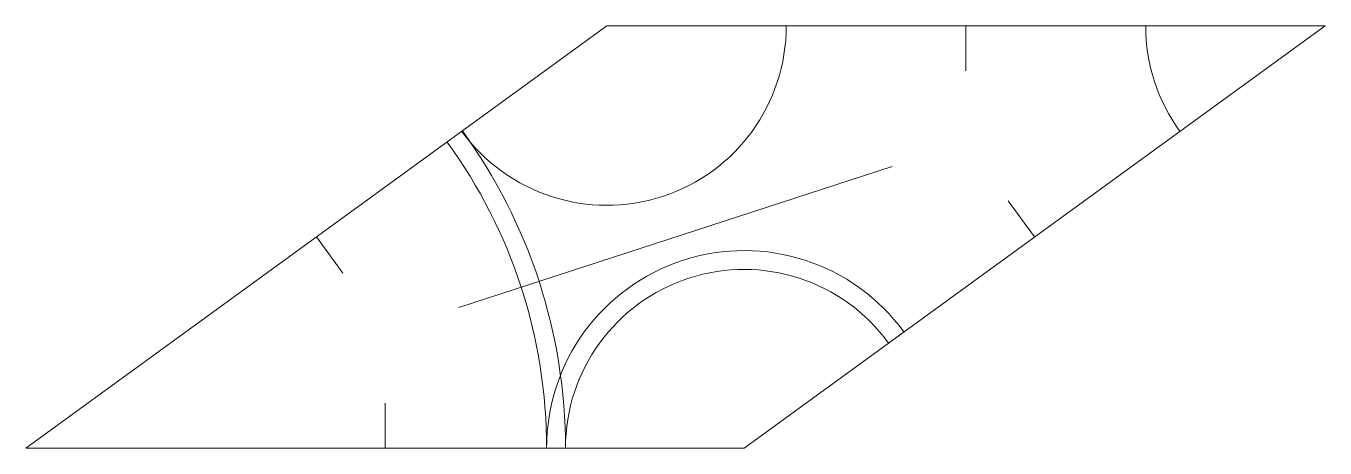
# Model space of a CAD drawing. Extents: x -43.1 to 29.3, y -22.7 to 0.8.
import ezdxf

# ---------------------------------------------------------------- set-up
doc = ezdxf.new("R2010")
doc.units = 0
doc.layers.add('s001-#def-active-grp', color=7, linetype='CONTINUOUS')

msp = doc.modelspace()

# ---------------------------------------------------------------- linework, layer by layer
at = {"layer": 's001-#def-active-grp', "color": 7, "linetype": 'CONTINUOUS', "lineweight": 9, "true_color": 0x000000}
for p, q in [((9.291, 0.795), (9.291, -1.705)), ((-18.949, -14.879), (5.171, -7.042)), ((13.111, -10.96), (11.642, -8.938)), ((-26.889, -10.96), (-25.42, -12.983)), ((-23.069, -22.716), (-23.069, -20.216))]:
    msp.add_line(p, q, dxfattribs=at)
msp.add_lwpolyline([(-43.069, -22.716), (-3.069, -22.716), (29.291, 0.795), (-10.709, 0.795), (-43.069, -22.716)], dxfattribs=at)
for centre, radius, start, end in [((-10.709, 0.795), 9.99, -72, 0), ((29.291, 0.795), 9.99, 180, -144), ((-43.069, -22.716), 30.05, 0, 36), ((-43.069, -22.716), 29, 0, 36), ((-10.709, 0.795), 9.99, -144, -72), ((-3.069, -22.716), 11, 108, 180), ((-3.069, -22.716), 11, 36, 108), ((-3.069, -22.716), 9.95, 36, 108), ((-3.069, -22.716), 9.95, 108, 180)]:
    msp.add_arc(centre, radius, start, end, dxfattribs=at)

doc.saveas('drawing.dxf')
